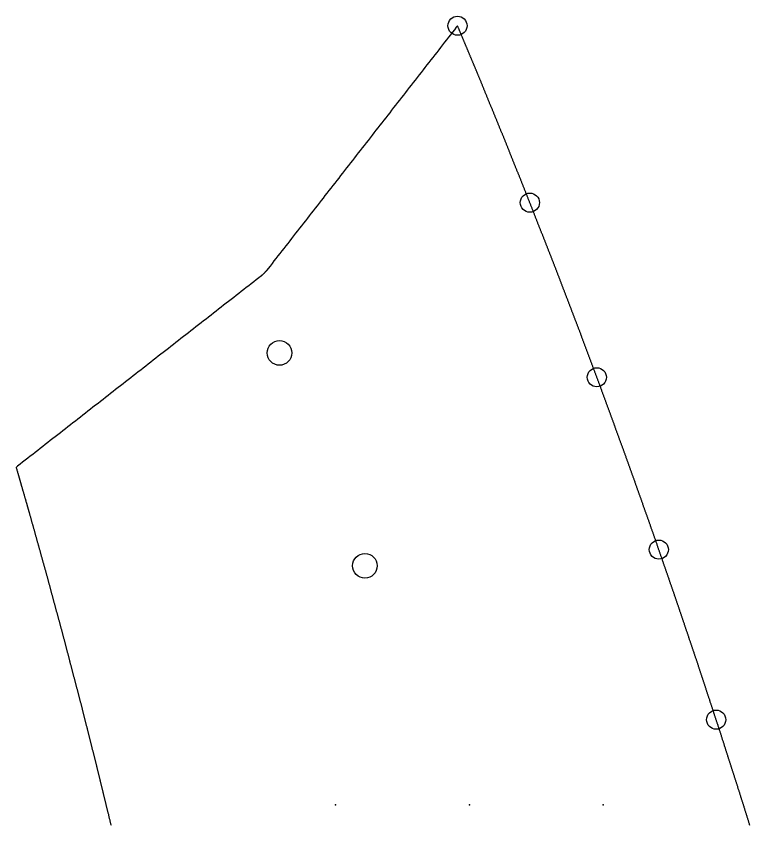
# Model space of a CAD drawing. Extents: x 1 to 322, y 1 to 270.
# Drawn here: x 291.63 to 310.83, y 64.6 to 85.76 of the extents above; entities that cross this region are included whole.
import ezdxf

# ---------------------------------------------------------------- set-up
doc = ezdxf.new("R2010")
doc.units = 0
doc.layers.get('0').update_dxf_attribs({"linetype": 'CONTINUOUS'})
doc.layers.add('DRILLING', color=3, linetype='CONTINUOUS')
doc.layers.add('RIB_INDICATION', color=1, linetype='CONTINUOUS')

# ---------------------------------------------------------------- blocks, each defined once
blk = doc.blocks.new('*U156')
at = {"layer": 'DRILLING'}
blk.add_point((0, 0), dxfattribs=at)
blk = doc.blocks.new('*U157')
at = {"layer": 'DRILLING', "color": 0, "linetype": 'BYBLOCK'}
for p in [(0, 0), (3.5, 0), (7, 0)]:
    blk.add_blockref('*U156', p, dxfattribs=at)

msp = doc.modelspace()

# ---------------------------------------------------------------- linework, layer by layer
msp.add_polyline3d([(310.832, 64.5879, 0), (310.826, 64.606, 0), (310.821, 64.6241, 0), (310.815, 64.6422, 0), (310.809, 64.6603, 0), (310.804, 64.6784, 0), (310.798, 64.6965, 0), (310.793, 64.7147, 0), (310.787, 64.7328, 0), (310.781, 64.7509, 0), (310.776, 64.769, 0), (310.77, 64.7871, 0), (310.764, 64.8052, 0), (310.759, 64.8233, 0), (310.753, 64.8414, 0), (310.747, 64.8595, 0), (310.742, 64.8776, 0), (310.736, 64.8957, 0), (310.73, 64.9138, 0), (310.725, 64.9319, 0), (310.719, 64.95, 0), (310.714, 64.9681, 0), (310.708, 64.9862, 0), (310.702, 65.0043, 0), (310.697, 65.0224, 0), (310.691, 65.0405, 0), (310.685, 65.0586, 0), (310.68, 65.0768, 0), (310.674, 65.0949, 0), (310.668, 65.113, 0), (310.663, 65.1311, 0), (310.657, 65.1492, 0), (310.651, 65.1673, 0), (310.646, 65.1854, 0), (310.64, 65.2035, 0), (310.634, 65.2216, 0), (310.629, 65.2397, 0), (310.623, 65.2578, 0), (310.618, 65.2759, 0), (310.612, 65.294, 0), (310.606, 65.3121, 0), (310.6, 65.3301, 0), (310.595, 65.3482, 0), (310.589, 65.3662, 0), (310.583, 65.3842, 0), (310.577, 65.4022, 0), (310.572, 65.4203, 0), (310.566, 65.4383, 0), (310.56, 65.4563, 0), (310.554, 65.4744, 0), (310.549, 65.4924, 0), (310.543, 65.5104, 0), (310.537, 65.5284, 0), (310.531, 65.5465, 0), (310.525, 65.5645, 0), (310.52, 65.5825, 0), (310.514, 65.6005, 0), (310.508, 65.6186, 0), (310.502, 65.6366, 0), (310.497, 65.6546, 0), (310.491, 65.6726, 0), (310.485, 65.6907, 0), (310.479, 65.7087, 0), (310.473, 65.7267, 0), (310.468, 65.7447, 0), (310.462, 65.7628, 0), (310.456, 65.7808, 0), (310.45, 65.7988, 0), (310.445, 65.8168, 0), (310.439, 65.8349, 0), (310.433, 65.8529, 0), (310.427, 65.8709, 0), (310.422, 65.8889, 0), (310.416, 65.907, 0), (310.41, 65.925, 0), (310.404, 65.943, 0), (310.398, 65.961, 0), (310.393, 65.9791, 0), (310.387, 65.9971, 0), (310.381, 66.0151, 0), (310.375, 66.0331, 0), (310.37, 66.0512, 0), (310.364, 66.0692, 0), (310.358, 66.0872, 0), (310.352, 66.1052, 0), (310.346, 66.1233, 0), (310.341, 66.1413, 0), (310.335, 66.1593, 0), (310.329, 66.1773, 0), (310.323, 66.1954, 0), (310.318, 66.2134, 0), (310.312, 66.2314, 0), (310.306, 66.2494, 0), (310.3, 66.2675, 0), (310.295, 66.2855, 0), (310.289, 66.3035, 0), (310.283, 66.3215, 0), (310.277, 66.3396, 0), (310.271, 66.3576, 0), (310.266, 66.3756, 0), (310.26, 66.3937, 0), (310.254, 66.4117, 0), (310.248, 66.4297, 0), (310.243, 66.4477, 0), (310.237, 66.4658, 0), (310.231, 66.4838, 0), (310.225, 66.5018, 0), (310.219, 66.5198, 0), (310.214, 66.5379, 0), (310.208, 66.5559, 0), (310.202, 66.5739, 0), (310.196, 66.5919, 0), (310.191, 66.61, 0), (310.185, 66.628, 0), (310.179, 66.646, 0), (310.173, 66.664, 0), (310.168, 66.6821, 0), (310.162, 66.7001, 0), (310.156, 66.7181, 0), (310.15, 66.7361, 0), (310.144, 66.7542, 0), (310.139, 66.7722, 0), (310.133, 66.7902, 0), (310.127, 66.8082, 0), (310.121, 66.8263, 0), (310.116, 66.8443, 0), (310.11, 66.8623, 0), (310.104, 66.8803, 0), (310.098, 66.8984, 0), (310.092, 66.9164, 0), (310.087, 66.9344, 0), (310.081, 66.9524, 0), (310.075, 66.9705, 0), (310.069, 66.9885, 0), (310.064, 67.0065, 0), (310.058, 67.0245, 0), (310.052, 67.0426, 0), (310.046, 67.0606, 0), (310.04, 67.0786, 0), (310.035, 67.0965, 0), (310.029, 67.1144, 0), (310.023, 67.1324, 0), (310.017, 67.1503, 0), (310.011, 67.1683, 0), (310.005, 67.1862, 0), (309.999, 67.2042, 0), (309.993, 67.2221, 0), (309.987, 67.2401, 0), (309.981, 67.258, 0), (309.976, 67.276, 0), (309.97, 67.2939, 0), (309.964, 67.3119, 0), (309.958, 67.3298, 0), (309.952, 67.3477, 0), (309.946, 67.3657, 0), (309.94, 67.3836, 0), (309.934, 67.4016, 0), (309.928, 67.4195, 0), (309.922, 67.4375, 0), (309.917, 67.4554, 0), (309.911, 67.4734, 0), (309.905, 67.4913, 0), (309.899, 67.5093, 0), (309.893, 67.5272, 0), (309.887, 67.5452, 0), (309.881, 67.5631, 0), (309.875, 67.581, 0), (309.869, 67.599, 0), (309.863, 67.6169, 0), (309.857, 67.6349, 0), (309.852, 67.6528, 0), (309.846, 67.6708, 0), (309.84, 67.6887, 0), (309.834, 67.7067, 0), (309.828, 67.7246, 0), (309.822, 67.7426, 0), (309.816, 67.7605, 0), (309.81, 67.7784, 0), (309.804, 67.7964, 0), (309.798, 67.8143, 0), (309.793, 67.8323, 0), (309.787, 67.8502, 0), (309.781, 67.8682, 0), (309.775, 67.8861, 0), (309.769, 67.9041, 0), (309.763, 67.922, 0), (309.757, 67.94, 0), (309.751, 67.9579, 0), (309.745, 67.9759, 0), (309.739, 67.9938, 0), (309.734, 68.0117, 0), (309.728, 68.0297, 0), (309.722, 68.0476, 0), (309.716, 68.0656, 0), (309.71, 68.0835, 0), (309.704, 68.1015, 0), (309.698, 68.1194, 0), (309.692, 68.1374, 0), (309.686, 68.1553, 0), (309.68, 68.1733, 0), (309.675, 68.1912, 0), (309.669, 68.2092, 0), (309.663, 68.2271, 0), (309.657, 68.245, 0), (309.651, 68.263, 0), (309.645, 68.2809, 0), (309.639, 68.2989, 0), (309.633, 68.3168, 0), (309.627, 68.3348, 0), (309.621, 68.3527, 0), (309.616, 68.3707, 0), (309.61, 68.3886, 0), (309.604, 68.4066, 0), (309.598, 68.4245, 0), (309.592, 68.4424, 0), (309.586, 68.4604, 0), (309.58, 68.4783, 0), (309.574, 68.4963, 0), (309.568, 68.5142, 0), (309.562, 68.5322, 0), (309.557, 68.5501, 0), (309.551, 68.5681, 0), (309.545, 68.586, 0), (309.539, 68.604, 0), (309.533, 68.6219, 0), (309.527, 68.6399, 0), (309.521, 68.6578, 0), (309.515, 68.6757, 0), (309.509, 68.6937, 0), (309.503, 68.7116, 0), (309.498, 68.7296, 0), (309.492, 68.7475, 0), (309.486, 68.7655, 0), (309.48, 68.7834, 0), (309.474, 68.8014, 0), (309.468, 68.8193, 0), (309.462, 68.8371, 0), (309.456, 68.855, 0), (309.45, 68.8729, 0), (309.444, 68.8907, 0), (309.438, 68.9086, 0), (309.432, 68.9265, 0), (309.426, 68.9443, 0), (309.42, 68.9622, 0), (309.414, 68.9801, 0), (309.408, 68.9979, 0), (309.402, 69.0158, 0), (309.396, 69.0337, 0), (309.39, 69.0515, 0), (309.384, 69.0694, 0), (309.377, 69.0873, 0), (309.371, 69.1051, 0), (309.365, 69.123, 0), (309.359, 69.1409, 0), (309.353, 69.1587, 0), (309.347, 69.1766, 0), (309.341, 69.1945, 0), (309.335, 69.2123, 0), (309.329, 69.2302, 0), (309.323, 69.2481, 0), (309.317, 69.2659, 0), (309.311, 69.2838, 0), (309.305, 69.3017, 0), (309.299, 69.3195, 0), (309.293, 69.3374, 0), (309.287, 69.3553, 0), (309.281, 69.3731, 0), (309.275, 69.391, 0), (309.269, 69.4089, 0), (309.263, 69.4267, 0), (309.257, 69.4446, 0), (309.251, 69.4625, 0), (309.245, 69.4803, 0), (309.239, 69.4982, 0), (309.233, 69.516, 0), (309.227, 69.5339, 0), (309.221, 69.5518, 0), (309.215, 69.5696, 0), (309.209, 69.5875, 0), (309.203, 69.6054, 0), (309.197, 69.6232, 0), (309.191, 69.6411, 0), (309.185, 69.659, 0), (309.178, 69.6768, 0), (309.172, 69.6947, 0), (309.166, 69.7126, 0), (309.16, 69.7304, 0), (309.154, 69.7483, 0), (309.148, 69.7662, 0), (309.142, 69.784, 0), (309.136, 69.8019, 0), (309.13, 69.8198, 0), (309.124, 69.8376, 0), (309.118, 69.8555, 0), (309.112, 69.8734, 0), (309.106, 69.8912, 0), (309.1, 69.9091, 0), (309.094, 69.927, 0), (309.088, 69.9448, 0), (309.082, 69.9627, 0), (309.076, 69.9806, 0), (309.07, 69.9984, 0), (309.064, 70.0163, 0), (309.058, 70.0342, 0), (309.052, 70.052, 0), (309.046, 70.0699, 0), (309.04, 70.0878, 0), (309.034, 70.1056, 0), (309.028, 70.1235, 0), (309.022, 70.1414, 0), (309.016, 70.1592, 0), (309.01, 70.1771, 0), (309.004, 70.195, 0), (308.998, 70.2128, 0), (308.992, 70.2307, 0), (308.986, 70.2486, 0), (308.979, 70.2664, 0), (308.973, 70.2843, 0), (308.967, 70.3022, 0), (308.961, 70.32, 0), (308.955, 70.3379, 0), (308.949, 70.3558, 0), (308.943, 70.3736, 0), (308.937, 70.3915, 0), (308.931, 70.4094, 0), (308.925, 70.4272, 0), (308.919, 70.4451, 0), (308.913, 70.463, 0), (308.907, 70.4808, 0), (308.901, 70.4987, 0), (308.895, 70.5166, 0), (308.889, 70.5344, 0), (308.883, 70.5523, 0), (308.877, 70.5701, 0), (308.871, 70.5878, 0), (308.864, 70.6056, 0), (308.858, 70.6234, 0), (308.852, 70.6412, 0), (308.846, 70.659, 0), (308.84, 70.6768, 0), (308.834, 70.6946, 0), (308.828, 70.7123, 0), (308.821, 70.7301, 0), (308.815, 70.7479, 0), (308.809, 70.7657, 0), (308.803, 70.7835, 0), (308.797, 70.8013, 0), (308.791, 70.8191, 0), (308.784, 70.8369, 0), (308.778, 70.8546, 0), (308.772, 70.8724, 0), (308.766, 70.8902, 0), (308.76, 70.908, 0), (308.754, 70.9258, 0), (308.747, 70.9436, 0), (308.741, 70.9614, 0), (308.735, 70.9791, 0), (308.729, 70.9969, 0), (308.723, 71.0147, 0), (308.717, 71.0325, 0), (308.711, 71.0503, 0), (308.704, 71.0681, 0), (308.698, 71.0859, 0), (308.692, 71.1037, 0), (308.686, 71.1214, 0), (308.68, 71.1392, 0), (308.674, 71.157, 0), (308.667, 71.1748, 0), (308.661, 71.1926, 0), (308.655, 71.2104, 0), (308.649, 71.2282, 0), (308.643, 71.2459, 0), (308.637, 71.2637, 0), (308.63, 71.2815, 0), (308.624, 71.2993, 0), (308.618, 71.3171, 0), (308.612, 71.3349, 0), (308.606, 71.3527, 0), (308.6, 71.3705, 0), (308.594, 71.3882, 0), (308.587, 71.406, 0), (308.581, 71.4238, 0), (308.575, 71.4416, 0), (308.569, 71.4594, 0), (308.563, 71.4772, 0), (308.557, 71.495, 0), (308.55, 71.5127, 0), (308.544, 71.5305, 0), (308.538, 71.5483, 0), (308.532, 71.5661, 0), (308.526, 71.5839, 0), (308.52, 71.6017, 0), (308.513, 71.6195, 0), (308.507, 71.6373, 0), (308.501, 71.655, 0), (308.495, 71.6728, 0), (308.489, 71.6906, 0), (308.483, 71.7084, 0), (308.476, 71.7262, 0), (308.47, 71.744, 0), (308.464, 71.7618, 0), (308.458, 71.7795, 0), (308.452, 71.7973, 0), (308.446, 71.8151, 0), (308.44, 71.8329, 0), (308.433, 71.8507, 0), (308.427, 71.8685, 0), (308.421, 71.8863, 0), (308.415, 71.9041, 0), (308.409, 71.9218, 0), (308.403, 71.9396, 0), (308.396, 71.9574, 0), (308.39, 71.9752, 0), (308.384, 71.993, 0), (308.378, 72.0108, 0), (308.372, 72.0286, 0), (308.366, 72.0463, 0), (308.359, 72.0641, 0), (308.353, 72.0819, 0), (308.347, 72.0997, 0), (308.341, 72.1175, 0), (308.335, 72.1353, 0), (308.329, 72.1531, 0), (308.323, 72.1709, 0), (308.316, 72.1886, 0), (308.31, 72.2064, 0), (308.304, 72.2242, 0), (308.298, 72.242, 0), (308.292, 72.2598, 0), (308.286, 72.2776, 0), (308.279, 72.2953, 0), (308.273, 72.313, 0), (308.267, 72.3307, 0), (308.26, 72.3484, 0), (308.254, 72.3661, 0), (308.248, 72.3838, 0), (308.242, 72.4015, 0), (308.235, 72.4192, 0), (308.229, 72.4369, 0), (308.223, 72.4546, 0), (308.216, 72.4723, 0), (308.21, 72.49, 0), (308.204, 72.5077, 0), (308.198, 72.5255, 0), (308.191, 72.5432, 0), (308.185, 72.5609, 0), (308.179, 72.5786, 0), (308.172, 72.5963, 0), (308.166, 72.614, 0), (308.16, 72.6317, 0), (308.154, 72.6494, 0), (308.147, 72.6671, 0), (308.141, 72.6848, 0), (308.135, 72.7025, 0), (308.128, 72.7202, 0), (308.122, 72.7379, 0), (308.116, 72.7556, 0), (308.11, 72.7734, 0), (308.103, 72.7911, 0), (308.097, 72.8088, 0), (308.091, 72.8265, 0), (308.084, 72.8442, 0), (308.078, 72.8619, 0), (308.072, 72.8796, 0), (308.065, 72.8973, 0), (308.059, 72.915, 0), (308.053, 72.9327, 0), (308.047, 72.9504, 0), (308.04, 72.9681, 0), (308.034, 72.9858, 0), (308.028, 73.0035, 0), (308.021, 73.0213, 0), (308.015, 73.039, 0), (308.009, 73.0567, 0), (308.003, 73.0744, 0), (307.996, 73.0921, 0), (307.99, 73.1098, 0), (307.984, 73.1275, 0), (307.977, 73.1452, 0), (307.971, 73.1629, 0), (307.965, 73.1806, 0), (307.959, 73.1983, 0), (307.952, 73.216, 0), (307.946, 73.2337, 0), (307.94, 73.2514, 0), (307.933, 73.2692, 0), (307.927, 73.2869, 0), (307.921, 73.3046, 0), (307.915, 73.3223, 0), (307.908, 73.34, 0), (307.902, 73.3577, 0), (307.896, 73.3754, 0), (307.889, 73.3931, 0), (307.883, 73.4108, 0), (307.877, 73.4285, 0), (307.871, 73.4462, 0), (307.864, 73.4639, 0), (307.858, 73.4816, 0), (307.852, 73.4993, 0), (307.845, 73.5171, 0), (307.839, 73.5348, 0), (307.833, 73.5525, 0), (307.827, 73.5702, 0), (307.82, 73.5879, 0), (307.814, 73.6056, 0), (307.808, 73.6233, 0), (307.801, 73.641, 0), (307.795, 73.6587, 0), (307.789, 73.6764, 0), (307.783, 73.6941, 0), (307.776, 73.7118, 0), (307.77, 73.7295, 0), (307.764, 73.7472, 0), (307.757, 73.765, 0), (307.751, 73.7827, 0), (307.745, 73.8004, 0), (307.739, 73.8181, 0), (307.732, 73.8358, 0), (307.726, 73.8535, 0), (307.72, 73.8712, 0), (307.713, 73.8889, 0), (307.707, 73.9066, 0), (307.701, 73.9243, 0), (307.695, 73.942, 0), (307.688, 73.9597, 0), (307.682, 73.9774, 0), (307.676, 73.9951, 0), (307.669, 74.0128, 0), (307.663, 74.0304, 0), (307.656, 74.048, 0), (307.65, 74.0657, 0), (307.644, 74.0833, 0), (307.637, 74.1009, 0), (307.631, 74.1185, 0), (307.624, 74.1362, 0), (307.618, 74.1538, 0), (307.612, 74.1714, 0), (307.605, 74.189, 0), (307.599, 74.2067, 0), (307.592, 74.2243, 0), (307.586, 74.2419, 0), (307.579, 74.2596, 0), (307.573, 74.2772, 0), (307.567, 74.2948, 0), (307.56, 74.3124, 0), (307.554, 74.3301, 0), (307.547, 74.3477, 0), (307.541, 74.3653, 0), (307.535, 74.383, 0), (307.528, 74.4006, 0), (307.522, 74.4182, 0), (307.515, 74.4358, 0), (307.509, 74.4535, 0), (307.502, 74.4711, 0), (307.496, 74.4887, 0), (307.49, 74.5063, 0), (307.483, 74.524, 0), (307.477, 74.5416, 0), (307.47, 74.5592, 0), (307.464, 74.5769, 0), (307.458, 74.5945, 0), (307.451, 74.6121, 0), (307.445, 74.6297, 0), (307.438, 74.6474, 0), (307.432, 74.665, 0), (307.425, 74.6826, 0), (307.419, 74.7002, 0), (307.413, 74.7179, 0), (307.406, 74.7355, 0), (307.4, 74.7531, 0), (307.393, 74.7708, 0), (307.387, 74.7884, 0), (307.381, 74.806, 0), (307.374, 74.8236, 0), (307.368, 74.8413, 0), (307.361, 74.8589, 0), (307.355, 74.8765, 0), (307.348, 74.8941, 0), (307.342, 74.9118, 0), (307.336, 74.9294, 0), (307.329, 74.947, 0), (307.323, 74.9647, 0), (307.316, 74.9823, 0), (307.31, 74.9999, 0), (307.304, 75.0175, 0), (307.297, 75.0352, 0), (307.291, 75.0528, 0), (307.284, 75.0704, 0), (307.278, 75.0881, 0), (307.271, 75.1057, 0), (307.265, 75.1233, 0), (307.259, 75.1409, 0), (307.252, 75.1586, 0), (307.246, 75.1762, 0), (307.239, 75.1938, 0), (307.233, 75.2114, 0), (307.227, 75.2291, 0), (307.22, 75.2467, 0), (307.214, 75.2643, 0), (307.207, 75.282, 0), (307.201, 75.2996, 0), (307.194, 75.3172, 0), (307.188, 75.3348, 0), (307.182, 75.3525, 0), (307.175, 75.3701, 0), (307.169, 75.3877, 0), (307.162, 75.4053, 0), (307.156, 75.423, 0), (307.15, 75.4406, 0), (307.143, 75.4582, 0), (307.137, 75.4759, 0), (307.13, 75.4935, 0), (307.124, 75.5111, 0), (307.118, 75.5287, 0), (307.111, 75.5464, 0), (307.105, 75.564, 0), (307.098, 75.5816, 0), (307.092, 75.5992, 0), (307.085, 75.6169, 0), (307.079, 75.6345, 0), (307.073, 75.6521, 0), (307.066, 75.6698, 0), (307.06, 75.6874, 0), (307.053, 75.705, 0), (307.047, 75.7226, 0), (307.04, 75.7401, 0), (307.034, 75.7577, 0), (307.027, 75.7752, 0), (307.021, 75.7928, 0), (307.014, 75.8103, 0), (307.008, 75.8279, 0), (307.001, 75.8454, 0), (306.994, 75.863, 0), (306.988, 75.8805, 0), (306.981, 75.8981, 0), (306.975, 75.9156, 0), (306.968, 75.9332, 0), (306.962, 75.9507, 0), (306.955, 75.9682, 0), (306.949, 75.9858, 0), (306.942, 76.0033, 0), (306.936, 76.0209, 0), (306.929, 76.0384, 0), (306.922, 76.056, 0), (306.916, 76.0735, 0), (306.909, 76.0911, 0), (306.903, 76.1086, 0), (306.896, 76.1262, 0), (306.89, 76.1437, 0), (306.883, 76.1613, 0), (306.877, 76.1788, 0), (306.87, 76.1964, 0), (306.864, 76.2139, 0), (306.857, 76.2315, 0), (306.85, 76.249, 0), (306.844, 76.2666, 0), (306.837, 76.2841, 0), (306.831, 76.3017, 0), (306.824, 76.3192, 0), (306.818, 76.3368, 0), (306.811, 76.3543, 0), (306.805, 76.3718, 0), (306.798, 76.3894, 0), (306.792, 76.4069, 0), (306.785, 76.4245, 0), (306.779, 76.442, 0), (306.772, 76.4596, 0), (306.765, 76.4771, 0), (306.759, 76.4947, 0), (306.752, 76.5122, 0), (306.746, 76.5298, 0), (306.739, 76.5473, 0), (306.733, 76.5649, 0), (306.726, 76.5824, 0), (306.72, 76.6, 0), (306.713, 76.6175, 0), (306.707, 76.6351, 0), (306.7, 76.6526, 0), (306.693, 76.6702, 0), (306.687, 76.6877, 0), (306.68, 76.7053, 0), (306.674, 76.7228, 0), (306.667, 76.7404, 0), (306.661, 76.7579, 0), (306.654, 76.7755, 0), (306.648, 76.793, 0), (306.641, 76.8105, 0), (306.635, 76.8281, 0), (306.628, 76.8456, 0), (306.621, 76.8632, 0), (306.615, 76.8807, 0), (306.608, 76.8983, 0), (306.602, 76.9158, 0), (306.595, 76.9334, 0), (306.589, 76.9509, 0), (306.582, 76.9685, 0), (306.576, 76.986, 0), (306.569, 77.0036, 0), (306.563, 77.0211, 0), (306.556, 77.0387, 0), (306.549, 77.0562, 0), (306.543, 77.0738, 0), (306.536, 77.0913, 0), (306.53, 77.1089, 0), (306.523, 77.1264, 0), (306.517, 77.144, 0), (306.51, 77.1615, 0), (306.504, 77.1791, 0), (306.497, 77.1966, 0), (306.491, 77.2141, 0), (306.484, 77.2317, 0), (306.477, 77.2492, 0), (306.471, 77.2668, 0), (306.464, 77.2843, 0), (306.458, 77.3019, 0), (306.451, 77.3194, 0), (306.445, 77.337, 0), (306.438, 77.3545, 0), (306.432, 77.3721, 0), (306.425, 77.3896, 0), (306.419, 77.4072, 0), (306.412, 77.4247, 0), (306.405, 77.4421, 0), (306.399, 77.4596, 0), (306.392, 77.4771, 0), (306.385, 77.4945, 0), (306.379, 77.512, 0), (306.372, 77.5295, 0), (306.365, 77.547, 0), (306.359, 77.5644, 0), (306.352, 77.5819, 0), (306.345, 77.5994, 0), (306.339, 77.6168, 0), (306.332, 77.6343, 0), (306.325, 77.6518, 0), (306.319, 77.6692, 0), (306.312, 77.6867, 0), (306.305, 77.7042, 0), (306.298, 77.7216, 0), (306.292, 77.7391, 0), (306.285, 77.7566, 0), (306.278, 77.774, 0), (306.272, 77.7915, 0), (306.265, 77.809, 0), (306.258, 77.8264, 0), (306.252, 77.8439, 0), (306.245, 77.8614, 0), (306.238, 77.8789, 0), (306.232, 77.8963, 0), (306.225, 77.9138, 0), (306.218, 77.9313, 0), (306.212, 77.9487, 0), (306.205, 77.9662, 0), (306.198, 77.9837, 0), (306.192, 78.0011, 0), (306.185, 78.0186, 0), (306.178, 78.0361, 0), (306.172, 78.0535, 0), (306.165, 78.071, 0), (306.158, 78.0885, 0), (306.152, 78.1059, 0), (306.145, 78.1234, 0), (306.138, 78.1409, 0), (306.132, 78.1583, 0), (306.125, 78.1758, 0), (306.118, 78.1933, 0), (306.112, 78.2107, 0), (306.105, 78.2282, 0), (306.098, 78.2457, 0), (306.092, 78.2632, 0), (306.085, 78.2806, 0), (306.078, 78.2981, 0), (306.072, 78.3156, 0), (306.065, 78.333, 0), (306.058, 78.3505, 0), (306.052, 78.368, 0), (306.045, 78.3854, 0), (306.038, 78.4029, 0), (306.032, 78.4204, 0), (306.025, 78.4378, 0), (306.018, 78.4553, 0), (306.012, 78.4728, 0), (306.005, 78.4902, 0), (305.998, 78.5077, 0), (305.992, 78.5252, 0), (305.985, 78.5426, 0), (305.978, 78.5601, 0), (305.972, 78.5776, 0), (305.965, 78.5951, 0), (305.958, 78.6125, 0), (305.951, 78.63, 0), (305.945, 78.6475, 0), (305.938, 78.6649, 0), (305.931, 78.6824, 0), (305.925, 78.6999, 0), (305.918, 78.7173, 0), (305.911, 78.7348, 0), (305.905, 78.7523, 0), (305.898, 78.7697, 0), (305.891, 78.7872, 0), (305.885, 78.8047, 0), (305.878, 78.8221, 0), (305.871, 78.8396, 0), (305.865, 78.8571, 0), (305.858, 78.8745, 0), (305.851, 78.892, 0), (305.845, 78.9095, 0), (305.838, 78.9269, 0), (305.831, 78.9444, 0), (305.825, 78.9619, 0), (305.818, 78.9794, 0), (305.811, 78.9968, 0), (305.805, 79.0143, 0), (305.798, 79.0318, 0), (305.791, 79.0492, 0), (305.785, 79.0667, 0), (305.778, 79.0842, 0), (305.771, 79.1016, 0), (305.765, 79.1191, 0), (305.758, 79.1365, 0), (305.751, 79.1538, 0), (305.744, 79.1712, 0), (305.737, 79.1886, 0), (305.731, 79.206, 0), (305.724, 79.2234, 0), (305.717, 79.2408, 0), (305.71, 79.2582, 0), (305.703, 79.2756, 0), (305.697, 79.293, 0), (305.69, 79.3103, 0), (305.683, 79.3277, 0), (305.676, 79.3451, 0), (305.669, 79.3625, 0), (305.663, 79.3799, 0), (305.656, 79.3973, 0), (305.649, 79.4147, 0), (305.642, 79.4321, 0), (305.635, 79.4495, 0), (305.629, 79.4668, 0), (305.622, 79.4842, 0), (305.615, 79.5016, 0), (305.608, 79.519, 0), (305.601, 79.5364, 0), (305.595, 79.5538, 0), (305.588, 79.5712, 0), (305.581, 79.5886, 0), (305.574, 79.606, 0), (305.567, 79.6233, 0), (305.561, 79.6407, 0), (305.554, 79.6581, 0), (305.547, 79.6755, 0), (305.54, 79.6929, 0), (305.533, 79.7103, 0), (305.527, 79.7277, 0), (305.52, 79.7451, 0), (305.513, 79.7624, 0), (305.506, 79.7798, 0), (305.499, 79.7972, 0), (305.493, 79.8146, 0), (305.486, 79.832, 0), (305.479, 79.8494, 0), (305.472, 79.8668, 0), (305.465, 79.8842, 0), (305.459, 79.9016, 0), (305.452, 79.9189, 0), (305.445, 79.9363, 0), (305.438, 79.9537, 0), (305.431, 79.9711, 0), (305.425, 79.9885, 0), (305.418, 80.0059, 0), (305.411, 80.0233, 0), (305.404, 80.0407, 0), (305.397, 80.0581, 0), (305.39, 80.0754, 0), (305.384, 80.0928, 0), (305.377, 80.1102, 0), (305.37, 80.1276, 0), (305.363, 80.145, 0), (305.356, 80.1624, 0), (305.35, 80.1798, 0), (305.343, 80.1972, 0), (305.336, 80.2146, 0), (305.329, 80.2319, 0), (305.322, 80.2493, 0), (305.316, 80.2667, 0), (305.309, 80.2841, 0), (305.302, 80.3015, 0), (305.295, 80.3189, 0), (305.288, 80.3363, 0), (305.282, 80.3537, 0), (305.275, 80.3711, 0), (305.268, 80.3884, 0), (305.261, 80.4058, 0), (305.254, 80.4232, 0), (305.248, 80.4406, 0), (305.241, 80.458, 0), (305.234, 80.4754, 0), (305.227, 80.4928, 0), (305.22, 80.5102, 0), (305.214, 80.5276, 0), (305.207, 80.5449, 0), (305.2, 80.5623, 0), (305.193, 80.5797, 0), (305.186, 80.5971, 0), (305.18, 80.6145, 0), (305.173, 80.6319, 0), (305.166, 80.6493, 0), (305.159, 80.6667, 0), (305.152, 80.684, 0), (305.146, 80.7014, 0), (305.139, 80.7188, 0), (305.132, 80.7362, 0), (305.125, 80.7536, 0), (305.118, 80.771, 0), (305.112, 80.7884, 0), (305.105, 80.8058, 0), (305.098, 80.8231, 0), (305.091, 80.8404, 0), (305.084, 80.8577, 0), (305.077, 80.875, 0), (305.07, 80.8923, 0), (305.063, 80.9096, 0), (305.056, 80.9269, 0), (305.049, 80.9442, 0), (305.042, 80.9615, 0), (305.035, 80.9788, 0), (305.029, 80.9962, 0), (305.022, 81.0135, 0), (305.015, 81.0308, 0), (305.008, 81.0481, 0), (305.001, 81.0654, 0), (304.994, 81.0827, 0), (304.987, 81.1, 0), (304.98, 81.1173, 0), (304.973, 81.1346, 0), (304.966, 81.1519, 0), (304.959, 81.1692, 0), (304.952, 81.1866, 0), (304.945, 81.2039, 0), (304.938, 81.2212, 0), (304.932, 81.2385, 0), (304.925, 81.2558, 0), (304.918, 81.2731, 0), (304.911, 81.2904, 0), (304.904, 81.3077, 0), (304.897, 81.325, 0), (304.89, 81.3423, 0), (304.883, 81.3596, 0), (304.876, 81.377, 0), (304.869, 81.3943, 0), (304.862, 81.4116, 0), (304.855, 81.4289, 0), (304.848, 81.4462, 0), (304.841, 81.4635, 0), (304.835, 81.4808, 0), (304.828, 81.4981, 0), (304.821, 81.5154, 0), (304.814, 81.5327, 0), (304.807, 81.55, 0), (304.8, 81.5674, 0), (304.793, 81.5847, 0), (304.786, 81.602, 0), (304.779, 81.6193, 0), (304.772, 81.6366, 0), (304.765, 81.6539, 0), (304.758, 81.6712, 0), (304.751, 81.6885, 0), (304.744, 81.7058, 0), (304.737, 81.7231, 0), (304.731, 81.7404, 0), (304.724, 81.7578, 0), (304.717, 81.7751, 0), (304.71, 81.7924, 0), (304.703, 81.8097, 0), (304.696, 81.827, 0), (304.689, 81.8443, 0), (304.682, 81.8616, 0), (304.675, 81.8789, 0), (304.668, 81.8962, 0), (304.661, 81.9135, 0), (304.654, 81.9308, 0), (304.647, 81.9482, 0), (304.64, 81.9655, 0), (304.634, 81.9828, 0), (304.627, 82.0001, 0), (304.62, 82.0174, 0), (304.613, 82.0347, 0), (304.606, 82.052, 0), (304.599, 82.0693, 0), (304.592, 82.0866, 0), (304.585, 82.1039, 0), (304.578, 82.1212, 0), (304.571, 82.1386, 0), (304.564, 82.1559, 0), (304.557, 82.1732, 0), (304.55, 82.1905, 0), (304.543, 82.2078, 0), (304.537, 82.2251, 0), (304.53, 82.2424, 0), (304.523, 82.2597, 0), (304.516, 82.277, 0), (304.509, 82.2943, 0), (304.502, 82.3116, 0), (304.495, 82.329, 0), (304.488, 82.3463, 0), (304.481, 82.3636, 0), (304.474, 82.3809, 0), (304.467, 82.3982, 0), (304.46, 82.4155, 0), (304.453, 82.4328, 0), (304.446, 82.4501, 0), (304.439, 82.4674, 0), (304.433, 82.4847, 0), (304.425, 82.502, 0), (304.418, 82.5192, 0), (304.411, 82.5364, 0), (304.404, 82.5537, 0), (304.397, 82.5709, 0), (304.39, 82.5881, 0), (304.383, 82.6053, 0), (304.376, 82.6226, 0), (304.369, 82.6398, 0), (304.362, 82.657, 0), (304.355, 82.6743, 0), (304.348, 82.6915, 0), (304.341, 82.7087, 0), (304.334, 82.7259, 0), (304.327, 82.7432, 0), (304.32, 82.7604, 0), (304.313, 82.7776, 0), (304.305, 82.7949, 0), (304.298, 82.8121, 0), (304.291, 82.8293, 0), (304.284, 82.8466, 0), (304.277, 82.8638, 0), (304.27, 82.881, 0), (304.263, 82.8982, 0), (304.256, 82.9155, 0), (304.249, 82.9327, 0), (304.242, 82.9499, 0), (304.235, 82.9672, 0), (304.228, 82.9844, 0), (304.221, 83.0016, 0), (304.214, 83.0188, 0), (304.207, 83.0361, 0), (304.2, 83.0533, 0), (304.193, 83.0705, 0), (304.185, 83.0878, 0), (304.178, 83.105, 0), (304.171, 83.1222, 0), (304.164, 83.1395, 0), (304.157, 83.1567, 0), (304.15, 83.1739, 0), (304.143, 83.1911, 0), (304.136, 83.2084, 0), (304.129, 83.2256, 0), (304.122, 83.2428, 0), (304.115, 83.2601, 0), (304.108, 83.2773, 0), (304.101, 83.2945, 0), (304.094, 83.3117, 0), (304.087, 83.329, 0), (304.08, 83.3462, 0), (304.073, 83.3634, 0), (304.065, 83.3807, 0), (304.058, 83.3979, 0), (304.051, 83.4151, 0), (304.044, 83.4324, 0), (304.037, 83.4496, 0), (304.03, 83.4668, 0), (304.023, 83.484, 0), (304.016, 83.5013, 0), (304.009, 83.5185, 0), (304.002, 83.5357, 0), (303.995, 83.553, 0), (303.988, 83.5702, 0), (303.981, 83.5874, 0), (303.974, 83.6047, 0), (303.967, 83.6219, 0), (303.96, 83.6391, 0), (303.953, 83.6563, 0), (303.945, 83.6736, 0), (303.938, 83.6908, 0), (303.931, 83.708, 0), (303.924, 83.7253, 0), (303.917, 83.7425, 0), (303.91, 83.7597, 0), (303.903, 83.7769, 0), (303.896, 83.7942, 0), (303.889, 83.8114, 0), (303.882, 83.8286, 0), (303.875, 83.8459, 0), (303.868, 83.8631, 0), (303.861, 83.8803, 0), (303.854, 83.8976, 0), (303.847, 83.9148, 0), (303.84, 83.932, 0), (303.833, 83.9492, 0), (303.825, 83.9665, 0), (303.818, 83.9837, 0), (303.811, 84.0009, 0), (303.804, 84.0182, 0), (303.797, 84.0354, 0), (303.79, 84.0526, 0), (303.783, 84.0698, 0), (303.776, 84.0871, 0), (303.769, 84.1043, 0), (303.762, 84.1215, 0), (303.755, 84.1388, 0), (303.748, 84.156, 0), (303.742, 84.1705, 0), (303.736, 84.1844, 0), (303.73, 84.1982, 0), (303.724, 84.2121, 0), (303.719, 84.226, 0), (303.713, 84.2398, 0), (303.707, 84.2537, 0), (303.701, 84.2675, 0), (303.695, 84.2814, 0), (303.689, 84.2953, 0), (303.684, 84.3091, 0), (303.678, 84.323, 0), (303.672, 84.3368, 0), (303.666, 84.3507, 0), (303.66, 84.3645, 0), (303.655, 84.3784, 0), (303.649, 84.3923, 0), (303.643, 84.4061, 0), (303.637, 84.42, 0), (303.631, 84.4338, 0), (303.626, 84.4477, 0), (303.62, 84.4616, 0), (303.614, 84.4754, 0), (303.608, 84.4893, 0), (303.602, 84.5031, 0), (303.597, 84.517, 0), (303.591, 84.5308, 0), (303.585, 84.5447, 0), (303.579, 84.5586, 0), (303.573, 84.5724, 0), (303.568, 84.5863, 0), (303.562, 84.6001, 0), (303.556, 84.614, 0), (303.55, 84.6279, 0), (303.544, 84.6417, 0), (303.538, 84.6556, 0), (303.533, 84.6694, 0), (303.527, 84.6833, 0), (303.521, 84.6971, 0), (303.515, 84.711, 0), (303.509, 84.7249, 0), (303.504, 84.7387, 0), (303.498, 84.7526, 0), (303.492, 84.7664, 0), (303.486, 84.7803, 0), (303.48, 84.7942, 0), (303.475, 84.808, 0), (303.469, 84.8219, 0), (303.463, 84.8357, 0), (303.457, 84.8496, 0), (303.451, 84.8634, 0), (303.446, 84.8773, 0), (303.44, 84.8912, 0), (303.434, 84.905, 0), (303.428, 84.9189, 0), (303.422, 84.9327, 0), (303.417, 84.9466, 0), (303.411, 84.9605, 0), (303.405, 84.9743, 0), (303.399, 84.9882, 0), (303.393, 85.002, 0), (303.387, 85.0159, 0), (303.382, 85.0298, 0), (303.376, 85.0436, 0), (303.37, 85.0575, 0), (303.364, 85.0713, 0), (303.358, 85.0852, 0), (303.353, 85.099, 0), (303.347, 85.1129, 0), (303.341, 85.1268, 0), (303.335, 85.1406, 0), (303.329, 85.1545, 0), (303.324, 85.1683, 0), (303.318, 85.1822, 0), (303.312, 85.1961, 0), (303.306, 85.2099, 0), (303.3, 85.2238, 0), (303.295, 85.2376, 0), (303.289, 85.2515, 0), (303.283, 85.2653, 0), (303.277, 85.2792, 0), (303.271, 85.2931, 0), (303.265, 85.3069, 0), (303.26, 85.3208, 0), (303.254, 85.3346, 0), (303.248, 85.3485, 0), (303.242, 85.3624, 0), (303.236, 85.3762, 0), (303.231, 85.3901, 0), (303.225, 85.4039, 0), (303.219, 85.4178, 0), (303.213, 85.4316, 0), (303.207, 85.4455, 0), (303.202, 85.4594, 0), (303.196, 85.4732, 0), (303.19, 85.4871, 0), (303.184, 85.5009, 0), (303.151, 85.467, 0), (303.1, 85.4013, 0), (303.048, 85.3355, 0), (302.997, 85.2698, 0), (302.946, 85.204, 0), (302.895, 85.1383, 0), (302.843, 85.0725, 0), (302.792, 85.0068, 0), (302.741, 84.941, 0), (302.689, 84.8753, 0), (302.638, 84.8095, 0), (302.587, 84.7438, 0), (302.535, 84.678, 0), (302.484, 84.6123, 0), (302.433, 84.5465, 0), (302.381, 84.4808, 0), (302.33, 84.415, 0), (302.279, 84.3493, 0), (302.227, 84.2835, 0), (302.176, 84.2178, 0), (302.125, 84.152, 0), (302.074, 84.0863, 0), (302.022, 84.0205, 0), (301.971, 83.9548, 0), (301.92, 83.889, 0), (301.868, 83.8233, 0), (301.817, 83.7575, 0), (301.766, 83.6918, 0), (301.714, 83.626, 0), (301.663, 83.5603, 0), (301.612, 83.4945, 0), (301.56, 83.4288, 0), (301.509, 83.363, 0), (301.458, 83.2973, 0), (301.407, 83.2315, 0), (301.355, 83.1658, 0), (301.304, 83.1, 0), (301.253, 83.0343, 0), (301.201, 82.9685, 0), (301.15, 82.9028, 0), (301.099, 82.837, 0), (301.047, 82.7713, 0), (300.996, 82.7055, 0), (300.945, 82.6398, 0), (300.893, 82.574, 0), (300.842, 82.5083, 0), (300.791, 82.4425, 0), (300.74, 82.3768, 0), (300.688, 82.311, 0), (300.637, 82.2453, 0), (300.586, 82.1795, 0), (300.534, 82.1138, 0), (300.483, 82.048, 0), (300.432, 81.9823, 0), (300.38, 81.9165, 0), (300.329, 81.8508, 0), (300.278, 81.785, 0), (300.226, 81.7193, 0), (300.175, 81.6535, 0), (300.124, 81.5878, 0), (300.072, 81.522, 0), (300.021, 81.4563, 0), (299.97, 81.3905, 0), (299.919, 81.3248, 0), (299.867, 81.259, 0), (299.816, 81.1933, 0), (299.765, 81.1275, 0), (299.713, 81.0618, 0), (299.662, 80.996, 0), (299.611, 80.9303, 0), (299.559, 80.8645, 0), (299.508, 80.7988, 0), (299.457, 80.733, 0), (299.405, 80.6673, 0), (299.354, 80.6015, 0), (299.303, 80.5358, 0), (299.252, 80.47, 0), (299.2, 80.4043, 0), (299.149, 80.3385, 0), (299.098, 80.2728, 0), (299.046, 80.207, 0), (298.995, 80.1413, 0), (298.944, 80.0755, 0), (298.892, 80.0098, 0), (298.841, 79.944, 0), (298.79, 79.8783, 0), (298.738, 79.8125, 0), (298.687, 79.7468, 0), (298.636, 79.681, 0), (298.584, 79.6153, 0), (298.533, 79.5495, 0), (298.482, 79.4838, 0), (298.431, 79.418, 0), (298.379, 79.3523, 0), (298.328, 79.2865, 0), (298.277, 79.2208, 0), (298.225, 79.155, 0), (298.192, 79.1123, 0), (298.186, 79.1043, 0), (298.179, 79.0963, 0), (298.173, 79.0884, 0), (298.166, 79.0805, 0), (298.159, 79.0727, 0), (298.152, 79.065, 0), (298.145, 79.0573, 0), (298.138, 79.0497, 0), (298.131, 79.0422, 0), (298.124, 79.0347, 0), (298.117, 79.0274, 0), (298.11, 79.0201, 0), (298.102, 79.0128, 0), (298.095, 79.0057, 0), (298.087, 78.9986, 0), (298.08, 78.9916, 0), (298.072, 78.9847, 0), (298.064, 78.9779, 0), (298.056, 78.9711, 0), (298.049, 78.9645, 0), (298.041, 78.9579, 0), (298.033, 78.9514, 0), (298.025, 78.945, 0), (297.982, 78.9117, 0), (297.916, 78.8603, 0), (297.85, 78.809, 0), (297.785, 78.7577, 0), (297.719, 78.7064, 0), (297.653, 78.6551, 0), (297.587, 78.6038, 0), (297.522, 78.5525, 0), (297.456, 78.5012, 0), (297.39, 78.4499, 0), (297.324, 78.3986, 0), (297.259, 78.3472, 0), (297.193, 78.2959, 0), (297.127, 78.2446, 0), (297.061, 78.1933, 0), (296.996, 78.142, 0), (296.93, 78.0907, 0), (296.864, 78.0394, 0), (296.798, 77.9881, 0), (296.733, 77.9368, 0), (296.667, 77.8855, 0), (296.601, 77.8341, 0), (296.535, 77.7828, 0), (296.47, 77.7315, 0), (296.404, 77.6802, 0), (296.338, 77.6289, 0), (296.272, 77.5776, 0), (296.207, 77.5263, 0), (296.141, 77.475, 0), (296.075, 77.4237, 0), (296.009, 77.3724, 0), (295.944, 77.321, 0), (295.878, 77.2697, 0), (295.812, 77.2184, 0), (295.746, 77.1671, 0), (295.681, 77.1158, 0), (295.615, 77.0645, 0), (295.549, 77.0132, 0), (295.483, 76.9619, 0), (295.418, 76.9106, 0), (295.352, 76.8593, 0), (295.286, 76.8079, 0), (295.22, 76.7566, 0), (295.155, 76.7053, 0), (295.089, 76.654, 0), (295.023, 76.6027, 0), (294.957, 76.5514, 0), (294.892, 76.5001, 0), (294.826, 76.4488, 0), (294.76, 76.3975, 0), (294.694, 76.3462, 0), (294.629, 76.2948, 0), (294.563, 76.2435, 0), (294.497, 76.1922, 0), (294.431, 76.1409, 0), (294.366, 76.0896, 0), (294.3, 76.0383, 0), (294.234, 75.987, 0), (294.168, 75.9357, 0), (294.103, 75.8844, 0), (294.037, 75.8331, 0), (293.971, 75.7817, 0), (293.905, 75.7304, 0), (293.84, 75.6791, 0), (293.774, 75.6278, 0), (293.708, 75.5765, 0), (293.642, 75.5252, 0), (293.577, 75.4739, 0), (293.511, 75.4226, 0), (293.445, 75.3713, 0), (293.379, 75.32, 0), (293.314, 75.2686, 0), (293.248, 75.2173, 0), (293.182, 75.166, 0), (293.116, 75.1147, 0), (293.051, 75.0634, 0), (292.985, 75.0121, 0), (292.919, 74.9608, 0), (292.853, 74.9095, 0), (292.788, 74.8582, 0), (292.722, 74.8069, 0), (292.656, 74.7555, 0), (292.59, 74.7042, 0), (292.525, 74.6529, 0), (292.459, 74.6016, 0), (292.393, 74.5503, 0), (292.327, 74.499, 0), (292.262, 74.4477, 0), (292.196, 74.3964, 0), (292.13, 74.3451, 0), (292.064, 74.2938, 0), (291.999, 74.2424, 0), (291.933, 74.1911, 0), (291.867, 74.1398, 0), (291.801, 74.0885, 0), (291.736, 74.0372, 0), (291.67, 73.9859, 0), (291.632, 73.9503, 0), (291.635, 73.9382, 0), (291.639, 73.9262, 0), (291.642, 73.9141, 0), (291.646, 73.9021, 0), (291.649, 73.89, 0), (291.653, 73.878, 0), (291.656, 73.8659, 0), (291.66, 73.8539, 0), (291.663, 73.8418, 0), (291.667, 73.8298, 0), (291.67, 73.8177, 0), (291.674, 73.8056, 0), (291.677, 73.7936, 0), (291.681, 73.7815, 0), (291.684, 73.7695, 0), (291.688, 73.7574, 0), (291.691, 73.7454, 0), (291.694, 73.7333, 0), (291.698, 73.7213, 0), (291.701, 73.7092, 0), (291.705, 73.6972, 0), (291.708, 73.6851, 0), (291.712, 73.6731, 0), (291.715, 73.661, 0), (291.719, 73.6489, 0), (291.722, 73.6369, 0), (291.726, 73.6248, 0), (291.729, 73.6128, 0), (291.733, 73.6007, 0), (291.736, 73.5887, 0), (291.74, 73.5766, 0), (291.743, 73.5646, 0), (291.747, 73.5525, 0), (291.75, 73.5405, 0), (291.754, 73.5284, 0), (291.757, 73.5164, 0), (291.761, 73.5043, 0), (291.764, 73.4923, 0), (291.767, 73.4802, 0), (291.771, 73.4681, 0), (291.774, 73.4561, 0), (291.778, 73.444, 0), (291.781, 73.432, 0), (291.785, 73.4199, 0), (291.788, 73.4079, 0), (291.792, 73.3958, 0), (291.795, 73.3838, 0), (291.799, 73.3717, 0), (291.802, 73.3597, 0), (291.806, 73.3476, 0), (291.809, 73.3356, 0), (291.813, 73.3235, 0), (291.816, 73.3114, 0), (291.82, 73.2994, 0), (291.823, 73.2873, 0), (291.827, 73.2753, 0), (291.83, 73.2632, 0), (291.834, 73.2512, 0), (291.837, 73.2391, 0), (291.841, 73.2271, 0), (291.844, 73.215, 0), (291.847, 73.203, 0), (291.851, 73.1909, 0), (291.854, 73.1789, 0), (291.858, 73.1668, 0), (291.861, 73.1548, 0), (291.865, 73.1427, 0), (291.868, 73.1306, 0), (291.872, 73.1186, 0), (291.875, 73.1065, 0), (291.879, 73.0945, 0), (291.882, 73.0824, 0), (291.886, 73.0704, 0), (291.889, 73.0583, 0), (291.893, 73.0463, 0), (291.896, 73.0342, 0), (291.9, 73.0222, 0), (291.903, 73.0101, 0), (291.907, 72.9981, 0), (291.91, 72.986, 0), (291.914, 72.9739, 0), (291.917, 72.9619, 0), (291.92, 72.9498, 0), (291.924, 72.9378, 0), (291.927, 72.9257, 0), (291.931, 72.9137, 0), (291.934, 72.9016, 0), (291.938, 72.8896, 0), (291.941, 72.8775, 0), (291.945, 72.8655, 0), (291.948, 72.8534, 0), (291.952, 72.8414, 0), (291.955, 72.8293, 0), (291.959, 72.8173, 0), (291.962, 72.8052, 0), (291.966, 72.7931, 0), (291.969, 72.7801, 0), (291.974, 72.7629, 0), (291.979, 72.7457, 0), (291.984, 72.7286, 0), (291.989, 72.7114, 0), (291.993, 72.6943, 0), (291.998, 72.6771, 0), (292.003, 72.6599, 0), (292.008, 72.6428, 0), (292.013, 72.6256, 0), (292.017, 72.6084, 0), (292.022, 72.5913, 0), (292.027, 72.5741, 0), (292.032, 72.557, 0), (292.037, 72.5398, 0), (292.041, 72.5226, 0), (292.046, 72.5055, 0), (292.051, 72.4883, 0), (292.056, 72.4711, 0), (292.06, 72.454, 0), (292.065, 72.4368, 0), (292.07, 72.4197, 0), (292.075, 72.4025, 0), (292.08, 72.3853, 0), (292.084, 72.3682, 0), (292.089, 72.351, 0), (292.094, 72.3338, 0), (292.099, 72.3167, 0), (292.104, 72.2995, 0), (292.108, 72.2823, 0), (292.113, 72.2652, 0), (292.118, 72.248, 0), (292.123, 72.2309, 0), (292.128, 72.2137, 0), (292.132, 72.1965, 0), (292.137, 72.1794, 0), (292.142, 72.1622, 0), (292.147, 72.145, 0), (292.152, 72.1279, 0), (292.156, 72.1107, 0), (292.161, 72.0936, 0), (292.166, 72.0764, 0), (292.171, 72.0592, 0), (292.175, 72.0421, 0), (292.18, 72.0249, 0), (292.185, 72.0077, 0), (292.19, 71.9906, 0), (292.195, 71.9734, 0), (292.199, 71.9563, 0), (292.204, 71.9391, 0), (292.209, 71.9219, 0), (292.214, 71.9048, 0), (292.219, 71.8876, 0), (292.223, 71.8704, 0), (292.228, 71.8533, 0), (292.233, 71.8361, 0), (292.238, 71.8189, 0), (292.243, 71.8018, 0), (292.247, 71.7846, 0), (292.252, 71.7675, 0), (292.257, 71.7503, 0), (292.262, 71.7331, 0), (292.267, 71.716, 0), (292.271, 71.6988, 0), (292.276, 71.6816, 0), (292.281, 71.6645, 0), (292.286, 71.6473, 0), (292.29, 71.6302, 0), (292.295, 71.613, 0), (292.3, 71.5958, 0), (292.305, 71.5787, 0), (292.31, 71.5615, 0), (292.314, 71.5443, 0), (292.319, 71.5272, 0), (292.324, 71.51, 0), (292.329, 71.4929, 0), (292.334, 71.4757, 0), (292.338, 71.4585, 0), (292.343, 71.4414, 0), (292.348, 71.4242, 0), (292.353, 71.407, 0), (292.358, 71.3899, 0), (292.362, 71.3727, 0), (292.367, 71.3555, 0), (292.372, 71.3384, 0), (292.377, 71.3212, 0), (292.381, 71.3041, 0), (292.386, 71.2869, 0), (292.391, 71.2697, 0), (292.396, 71.2526, 0), (292.401, 71.2354, 0), (292.405, 71.2182, 0), (292.41, 71.2011, 0), (292.415, 71.1839, 0), (292.42, 71.1668, 0), (292.425, 71.1496, 0), (292.429, 71.1324, 0), (292.434, 71.1153, 0), (292.439, 71.0979, 0), (292.444, 71.0806, 0), (292.448, 71.0632, 0), (292.453, 71.0458, 0), (292.458, 71.0285, 0), (292.462, 71.0111, 0), (292.467, 70.9938, 0), (292.472, 70.9764, 0), (292.476, 70.9591, 0), (292.481, 70.9417, 0), (292.486, 70.9243, 0), (292.49, 70.907, 0), (292.495, 70.8896, 0), (292.5, 70.8723, 0), (292.505, 70.8549, 0), (292.509, 70.8376, 0), (292.514, 70.8202, 0), (292.519, 70.8028, 0), (292.523, 70.7855, 0), (292.528, 70.7681, 0), (292.533, 70.7508, 0), (292.537, 70.7334, 0), (292.542, 70.7161, 0), (292.547, 70.6987, 0), (292.551, 70.6813, 0), (292.556, 70.664, 0), (292.561, 70.6466, 0), (292.565, 70.6293, 0), (292.57, 70.6119, 0), (292.575, 70.5946, 0), (292.58, 70.5772, 0), (292.584, 70.5598, 0), (292.589, 70.5425, 0), (292.594, 70.5251, 0), (292.598, 70.5078, 0), (292.603, 70.4904, 0), (292.608, 70.4731, 0), (292.612, 70.4557, 0), (292.617, 70.4383, 0), (292.622, 70.421, 0), (292.626, 70.4036, 0), (292.631, 70.3863, 0), (292.636, 70.3689, 0), (292.64, 70.3516, 0), (292.645, 70.3342, 0), (292.65, 70.3168, 0), (292.655, 70.2995, 0), (292.659, 70.2821, 0), (292.664, 70.2648, 0), (292.669, 70.2474, 0), (292.673, 70.2301, 0), (292.678, 70.2127, 0), (292.683, 70.1953, 0), (292.687, 70.178, 0), (292.692, 70.1606, 0), (292.697, 70.1433, 0), (292.701, 70.1259, 0), (292.706, 70.1086, 0), (292.711, 70.0912, 0), (292.715, 70.0738, 0), (292.72, 70.0565, 0), (292.725, 70.0391, 0), (292.73, 70.0218, 0), (292.734, 70.0044, 0), (292.739, 69.9871, 0), (292.744, 69.9697, 0), (292.748, 69.9523, 0), (292.753, 69.935, 0), (292.758, 69.9176, 0), (292.762, 69.9003, 0), (292.767, 69.8829, 0), (292.772, 69.8656, 0), (292.776, 69.8482, 0), (292.781, 69.8309, 0), (292.786, 69.8135, 0), (292.79, 69.7961, 0), (292.795, 69.7788, 0), (292.8, 69.7614, 0), (292.805, 69.7441, 0), (292.809, 69.7267, 0), (292.814, 69.7094, 0), (292.819, 69.692, 0), (292.823, 69.6746, 0), (292.828, 69.6573, 0), (292.833, 69.6399, 0), (292.837, 69.6226, 0), (292.842, 69.6052, 0), (292.847, 69.5879, 0), (292.851, 69.5705, 0), (292.856, 69.5531, 0), (292.861, 69.5358, 0), (292.865, 69.5184, 0), (292.87, 69.5011, 0), (292.875, 69.4837, 0), (292.88, 69.4664, 0), (292.884, 69.449, 0), (292.889, 69.4316, 0), (292.894, 69.4141, 0), (292.898, 69.3966, 0), (292.903, 69.379, 0), (292.907, 69.3615, 0), (292.912, 69.3439, 0), (292.916, 69.3264, 0), (292.921, 69.3088, 0), (292.926, 69.2913, 0), (292.93, 69.2737, 0), (292.935, 69.2562, 0), (292.939, 69.2386, 0), (292.944, 69.2211, 0), (292.949, 69.2035, 0), (292.953, 69.186, 0), (292.958, 69.1684, 0), (292.962, 69.1509, 0), (292.967, 69.1333, 0), (292.971, 69.1158, 0), (292.976, 69.0982, 0), (292.981, 69.0807, 0), (292.985, 69.0631, 0), (292.99, 69.0456, 0), (292.994, 69.028, 0), (292.999, 69.0105, 0), (293.004, 68.9929, 0), (293.008, 68.9754, 0), (293.013, 68.9578, 0), (293.017, 68.9402, 0), (293.022, 68.9227, 0), (293.026, 68.9051, 0), (293.031, 68.8876, 0), (293.036, 68.87, 0), (293.04, 68.8525, 0), (293.045, 68.8349, 0), (293.049, 68.8174, 0), (293.054, 68.7998, 0), (293.059, 68.7823, 0), (293.063, 68.7647, 0), (293.068, 68.7472, 0), (293.072, 68.7296, 0), (293.077, 68.7121, 0), (293.081, 68.6945, 0), (293.086, 68.677, 0), (293.091, 68.6594, 0), (293.095, 68.6419, 0), (293.1, 68.6243, 0), (293.104, 68.6068, 0), (293.109, 68.5892, 0), (293.114, 68.5717, 0), (293.118, 68.5541, 0), (293.123, 68.5366, 0), (293.127, 68.519, 0), (293.132, 68.5015, 0), (293.136, 68.4839, 0), (293.141, 68.4664, 0), (293.146, 68.4488, 0), (293.15, 68.4313, 0), (293.155, 68.4137, 0), (293.159, 68.3962, 0), (293.164, 68.3786, 0), (293.169, 68.3611, 0), (293.173, 68.3435, 0), (293.178, 68.326, 0), (293.182, 68.3084, 0), (293.187, 68.2909, 0), (293.191, 68.2733, 0), (293.196, 68.2558, 0), (293.201, 68.2382, 0), (293.205, 68.2207, 0), (293.21, 68.2031, 0), (293.214, 68.1856, 0), (293.219, 68.168, 0), (293.224, 68.1504, 0), (293.228, 68.1329, 0), (293.233, 68.1153, 0), (293.237, 68.0978, 0), (293.242, 68.0802, 0), (293.246, 68.0627, 0), (293.251, 68.0451, 0), (293.256, 68.0276, 0), (293.26, 68.01, 0), (293.265, 67.9925, 0), (293.269, 67.9749, 0), (293.274, 67.9574, 0), (293.279, 67.9398, 0), (293.283, 67.9223, 0), (293.288, 67.9047, 0), (293.292, 67.8872, 0), (293.297, 67.8696, 0), (293.301, 67.8521, 0), (293.306, 67.8345, 0), (293.311, 67.817, 0), (293.315, 67.7994, 0), (293.32, 67.7819, 0), (293.324, 67.7643, 0), (293.329, 67.7468, 0), (293.334, 67.7292, 0), (293.338, 67.7116, 0), (293.343, 67.6938, 0), (293.347, 67.6761, 0), (293.351, 67.6583, 0), (293.356, 67.6406, 0), (293.36, 67.6228, 0), (293.365, 67.6051, 0), (293.369, 67.5873, 0), (293.374, 67.5696, 0), (293.378, 67.5519, 0), (293.383, 67.5341, 0), (293.387, 67.5164, 0), (293.392, 67.4986, 0), (293.396, 67.4809, 0), (293.401, 67.4631, 0), (293.405, 67.4454, 0), (293.41, 67.4276, 0), (293.414, 67.4099, 0), (293.419, 67.3921, 0), (293.423, 67.3744, 0), (293.428, 67.3567, 0), (293.432, 67.3389, 0), (293.437, 67.3212, 0), (293.441, 67.3034, 0), (293.446, 67.2857, 0), (293.45, 67.2679, 0), (293.455, 67.2502, 0), (293.459, 67.2324, 0), (293.463, 67.2147, 0), (293.468, 67.1969, 0), (293.472, 67.1792, 0), (293.477, 67.1615, 0), (293.481, 67.1437, 0), (293.486, 67.126, 0), (293.49, 67.1082, 0), (293.495, 67.0905, 0), (293.499, 67.0727, 0), (293.504, 67.055, 0), (293.508, 67.0372, 0), (293.513, 67.0195, 0), (293.517, 67.0018, 0), (293.522, 66.984, 0), (293.526, 66.9663, 0), (293.531, 66.9485, 0), (293.535, 66.9308, 0), (293.54, 66.913, 0), (293.544, 66.8953, 0), (293.549, 66.8775, 0), (293.553, 66.8598, 0), (293.558, 66.842, 0), (293.562, 66.8243, 0), (293.566, 66.8066, 0), (293.571, 66.7888, 0), (293.575, 66.7711, 0), (293.58, 66.7533, 0), (293.584, 66.7356, 0), (293.589, 66.7178, 0), (293.593, 66.7001, 0), (293.598, 66.6823, 0), (293.602, 66.6646, 0), (293.607, 66.6469, 0), (293.611, 66.6291, 0), (293.616, 66.6114, 0), (293.62, 66.5936, 0), (293.625, 66.5759, 0), (293.629, 66.5581, 0), (293.634, 66.5404, 0), (293.638, 66.5226, 0), (293.643, 66.5049, 0), (293.647, 66.4871, 0), (293.652, 66.4694, 0), (293.656, 66.4517, 0), (293.661, 66.4339, 0), (293.665, 66.4162, 0), (293.67, 66.3984, 0), (293.674, 66.3807, 0), (293.678, 66.3629, 0), (293.683, 66.3452, 0), (293.687, 66.3274, 0), (293.692, 66.3097, 0), (293.696, 66.2919, 0), (293.701, 66.2742, 0), (293.705, 66.2565, 0), (293.71, 66.2387, 0), (293.714, 66.221, 0), (293.719, 66.2032, 0), (293.723, 66.1855, 0), (293.728, 66.1677, 0), (293.732, 66.15, 0), (293.737, 66.1322, 0), (293.741, 66.1145, 0), (293.746, 66.0968, 0), (293.75, 66.079, 0), (293.755, 66.0613, 0), (293.759, 66.0435, 0), (293.764, 66.0258, 0), (293.768, 66.008, 0), (293.772, 65.9902, 0), (293.777, 65.9723, 0), (293.781, 65.9543, 0), (293.786, 65.9364, 0), (293.79, 65.9184, 0), (293.794, 65.9005, 0), (293.799, 65.8826, 0), (293.803, 65.8646, 0), (293.807, 65.8467, 0), (293.812, 65.8288, 0), (293.816, 65.8108, 0), (293.821, 65.7929, 0), (293.825, 65.7749, 0), (293.829, 65.757, 0), (293.834, 65.7391, 0), (293.838, 65.7211, 0), (293.842, 65.7032, 0), (293.847, 65.6852, 0), (293.851, 65.6673, 0), (293.856, 65.6494, 0), (293.86, 65.6314, 0), (293.864, 65.6135, 0), (293.869, 65.5955, 0), (293.873, 65.5776, 0), (293.877, 65.5597, 0), (293.882, 65.5417, 0), (293.886, 65.5238, 0), (293.891, 65.5059, 0), (293.895, 65.4879, 0), (293.899, 65.47, 0), (293.904, 65.452, 0), (293.908, 65.4341, 0), (293.912, 65.4162, 0), (293.917, 65.3982, 0), (293.921, 65.3803, 0), (293.926, 65.3623, 0), (293.93, 65.3444, 0), (293.934, 65.3265, 0), (293.939, 65.3085, 0), (293.943, 65.2906, 0), (293.947, 65.2726, 0), (293.952, 65.2547, 0), (293.956, 65.2368, 0), (293.961, 65.2188, 0), (293.965, 65.2009, 0), (293.969, 65.1829, 0), (293.974, 65.165, 0), (293.978, 65.1471, 0), (293.982, 65.1291, 0), (293.987, 65.1112, 0), (293.991, 65.0933, 0), (293.996, 65.0753, 0), (294, 65.0574, 0), (294.004, 65.0394, 0), (294.009, 65.0215, 0), (294.013, 65.0036, 0), (294.017, 64.9856, 0), (294.022, 64.9677, 0), (294.026, 64.9497, 0), (294.031, 64.9318, 0), (294.035, 64.9139, 0), (294.039, 64.8959, 0), (294.044, 64.878, 0), (294.048, 64.86, 0), (294.052, 64.8421, 0), (294.057, 64.8242, 0), (294.061, 64.8062, 0), (294.066, 64.7883, 0), (294.07, 64.7703, 0), (294.074, 64.7524, 0), (294.079, 64.7345, 0), (294.083, 64.7165, 0), (294.087, 64.6986, 0), (294.092, 64.6807, 0), (294.096, 64.6627, 0), (294.101, 64.6448, 0), (294.105, 64.6268, 0), (294.109, 64.6089, 0), (294.114, 64.591, 0)])
at = {"layer": 'DRILLING'}
for centre in [(298.52373, 76.94672), (300.75883, 71.37857)]:
    msp.add_circle(centre, 0.3225, dxfattribs=at)
at = {"layer": 'RIB_INDICATION'}
for centre in [(303.18186, 85.50648), (305.07581, 80.87814), (306.82794, 76.30948), (308.45026, 71.80194), (309.95028, 67.35272)]:
    msp.add_circle(centre, 0.25, dxfattribs=at)

# ---------------------------------------------------------------- block references
at = {"layer": 'DRILLING', "xscale": -1}
msp.add_blockref('*U157', (306.99249, 65.12065), dxfattribs=at)

doc.saveas('drawing.dxf')
